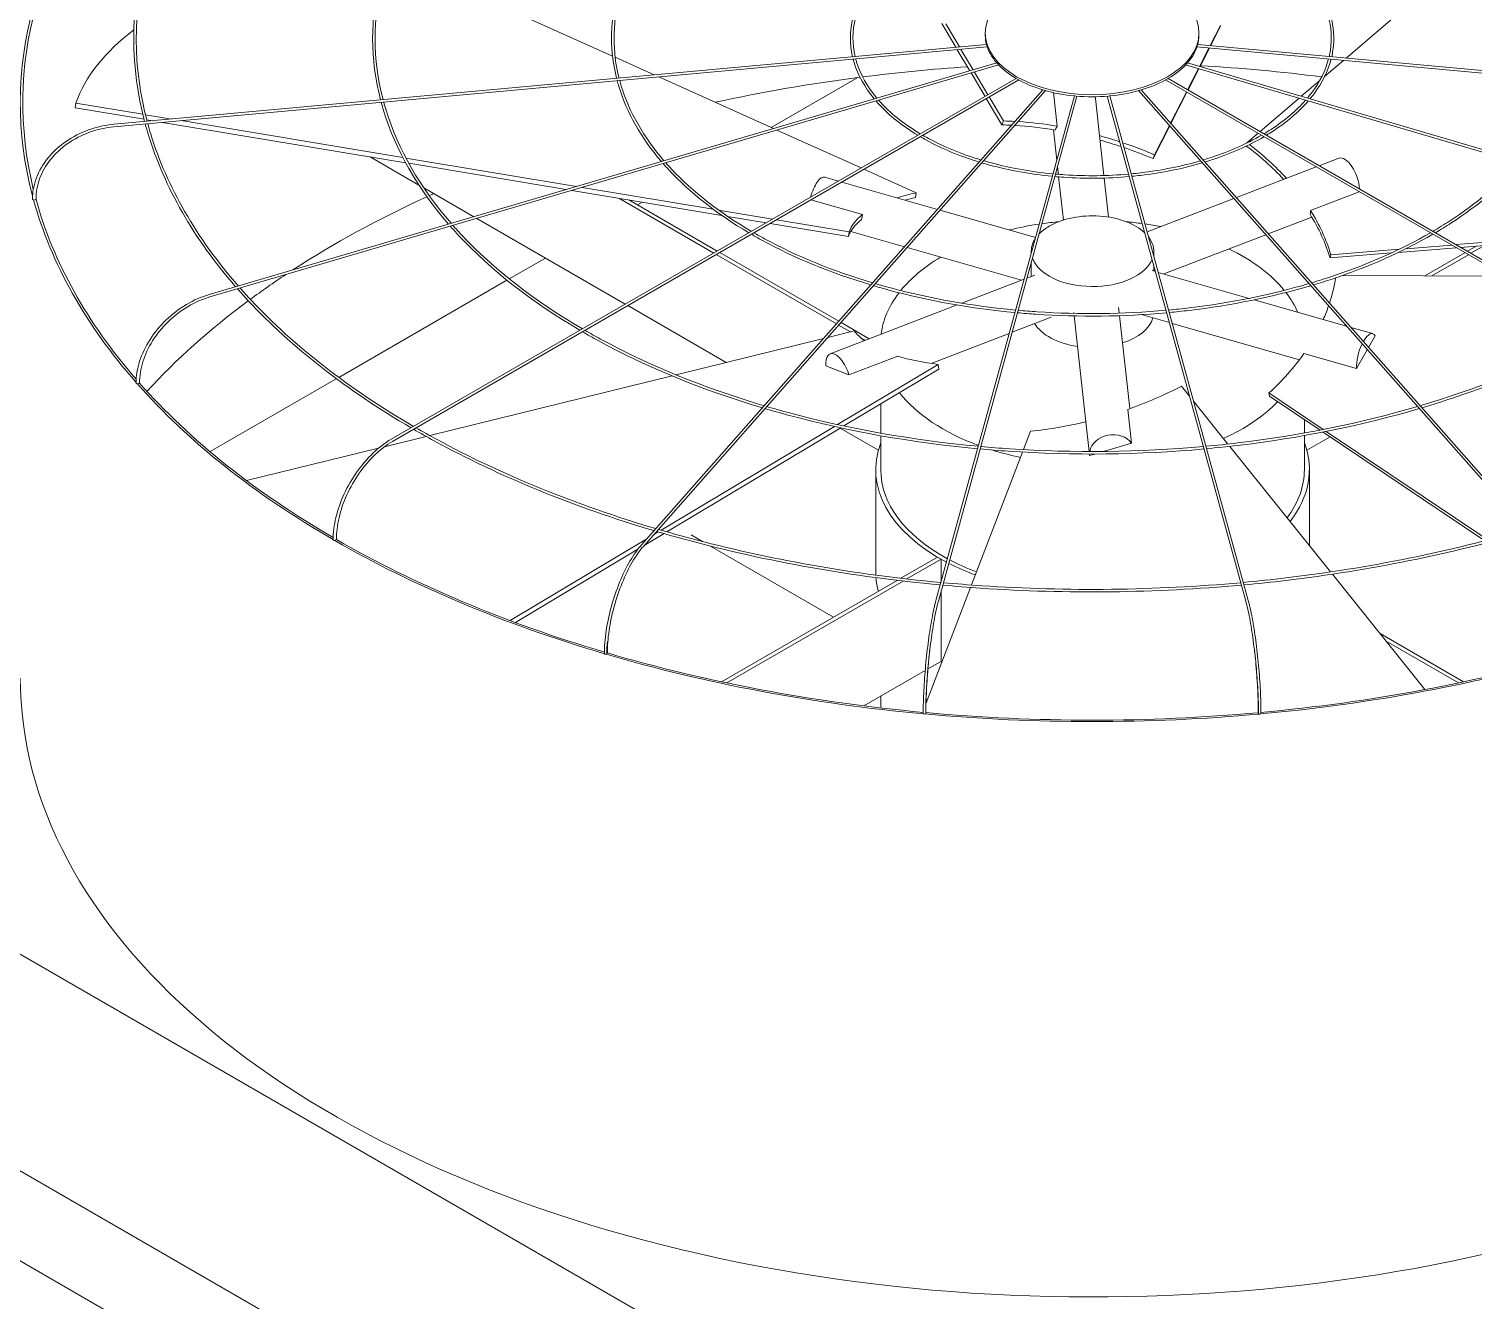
# Model space of a CAD drawing. Header units: millimetres. Extents: x -312439 to 477422, y -331570 to 212570.
# Drawn here: x 395847.1 to 396200.3, y 107808.6 to 108119.5 of the extents above; entities that cross this region are included whole.
import ezdxf

# ---------------------------------------------------------------- set-up
doc = ezdxf.new("R2010")
doc.units = ezdxf.units.MM

msp = doc.modelspace()

# ---------------------------------------------------------------- linework, layer by layer
at = {"color": 0, "linetype": 'Continuous', "lineweight": 0, "extrusion": (0, 0.816497, 0.57735)}
for p, q in [((395989.788, 108112.879), (395947.073, 108132.104)), ((396183.281, 108124.441), (396169.196, 108112.407)), ((396073.735, 108115.039), (396070.286, 108120.837)), ((396071.286, 108120.745), (396074.632, 108115.121)), ((396080.948, 108118.018), (396080.948, 108118.519)), ((396133.201, 108118.018), (396133.201, 108118.519)), ((396135.946, 108115.448), (396138.442, 108120.341)), ((396138.571, 108120.353), (396136.063, 108115.437)), ((396081.252, 108115.726), (395867.81, 108096.209)), ((395867.866, 108095.599), (396081.432, 108115.128)), ((396077.152, 108109.297), (396074.083, 108114.456)), ((396074.979, 108114.538), (396077.957, 108109.534)), ((396346.283, 108095.599), (396132.717, 108115.128)), ((396132.898, 108115.726), (396346.339, 108096.209)), ((396133.355, 108110.369), (396135.646, 108114.86)), ((396135.763, 108114.849), (396133.461, 108110.337)), ((396083.739, 108111.235), (395891.17, 108054.586)), ((395891.343, 108053.998), (396084.199, 108110.732)), ((395999.975, 108108.294), (395990.438, 108112.587)), ((396129.95, 108110.732), (396322.807, 108053.998)), ((396322.98, 108054.586), (396130.41, 108111.235)), ((396168.546, 108111.852), (396163.939, 108107.916)), ((396088.501, 108107.41), (395935.647, 108019.16)), ((395935.953, 108018.63), (396089.12, 108107.061)), ((396029.133, 108095.171), (396001.111, 108107.783)), ((396028.627, 108095.399), (396049.818, 108107.634)), ((396080.889, 108103.016), (396077.475, 108108.754)), ((396078.28, 108108.99), (396081.593, 108103.422)), ((396278.196, 108018.63), (396125.029, 108107.061)), ((396278.502, 108019.16), (396125.649, 108107.41)), ((396130.436, 108104.646), (396133.072, 108109.814)), ((396133.178, 108109.782), (396130.531, 108104.592)), ((396162.677, 108106.838), (396158.241, 108103.048)), ((396095.056, 108104.625), (395996.88, 107993.38)), ((395997.339, 107992.975), (396095.707, 108104.437)), ((396102.742, 108103.143), (396068.888, 107979.738)), ((396103.362, 108103.088), (396069.479, 107979.576)), ((396081.906, 108102.896), (396085.404, 108097.017)), ((396098.557, 108095.742), (396097.644, 108103.951)), ((396144.671, 107979.576), (396110.788, 108103.088)), ((396145.261, 107979.738), (396111.408, 108103.143)), ((396118.442, 108104.437), (396216.81, 107992.975)), ((396217.269, 107993.38), (396119.093, 108104.625)), ((396126.274, 108096.488), (396130.157, 108104.1)), ((396130.252, 108104.045), (396126.352, 108096.4)), ((395858.362, 108100.25), (395858.527, 108101.395)), ((395875.217, 108097.444), (395858.362, 108100.25)), ((395858.527, 108101.395), (395874.914, 108098.667)), ((396085.034, 108096.051), (396081.203, 108102.489)), ((396107.888, 108102.504), (396109.982, 108083.671)), ((396157.685, 108102.573), (396148.145, 108094.422)), ((395875.57, 108098.557), (395881.925, 108097.499)), ((395877.379, 108097.084), (395875.878, 108097.334)), ((395939.196, 108086.792), (395879.764, 108096.687)), ((395884.31, 108097.102), (395938.513, 108088.078)), ((396085.034, 108096.051), (396085.404, 108097.017)), ((396126.052, 108095.814), (396121.97, 108087.811)), ((396122.341, 108088.778), (396125.975, 108095.902)), ((396050.582, 108085.518), (396029.991, 108094.785)), ((396097.613, 108094.871), (396098.438, 108087.455)), ((396147.652, 108094), (396144.947, 108091.689)), ((396121.97, 108087.811), (396122.341, 108088.778)), ((396144.933, 108091.637), (396144.947, 108091.689)), ((395942.459, 108081.329), (395930.486, 108088.242)), ((395939.27, 108087.952), (395980.985, 108081.007)), ((395978.44, 108080.258), (395939.964, 108086.664)), ((396064.055, 108079.454), (396051.27, 108085.208)), ((396098.621, 108085.807), (396098.826, 108083.966)), ((396161.879, 108085.786), (396142.349, 108078.273)), ((396167.408, 108087.912), (396162.614, 108086.068)), ((396041.703, 108083.279), (396045.049, 108082.323)), ((396045.869, 108082.089), (396069.269, 108075.404)), ((396098.895, 108083.346), (396100.07, 108072.78)), ((396110.05, 108083.061), (396111.111, 108073.515)), ((395955.833, 108073.608), (395943.651, 108080.641)), ((396016.519, 108073.919), (395979.826, 108080.028)), ((395982.371, 108080.776), (396014.4, 108075.444)), ((395991.341, 108078.11), (396014.547, 108064.713)), ((396063.89, 108078.309), (396064.055, 108079.454)), ((396160.513, 108075.136), (396172.403, 108079.71)), ((396015.413, 108065.213), (395993.775, 108077.705)), ((395995.878, 108076.491), (395997.039, 108077.162)), ((396015.744, 108075.22), (396028.941, 108073.023)), ((396038.3, 108077.72), (396050.923, 108074.114)), ((396069.921, 108075.218), (396093.253, 108068.553)), ((396141.739, 108078.039), (396120.532, 108069.882)), ((395992.893, 108052.211), (395956.565, 108073.185)), ((396027.364, 108072.113), (396017.943, 108073.682)), ((396047.475, 108068.765), (396028.315, 108071.955)), ((396029.891, 108072.865), (396047.64, 108069.91)), ((396160.811, 108073.53), (396150.153, 108069.43)), ((396196.041, 108066.769), (396261.418, 108072.057)), ((396263.372, 108071.457), (396197.192, 108066.104)), ((396047.475, 108068.765), (396047.64, 108069.91)), ((396048.041, 108069.971), (396061.165, 108066.222)), ((396149.543, 108069.196), (396124.594, 108059.599)), ((396015.159, 108064.359), (396044.547, 108047.392)), ((396045.132, 108048.055), (396016.025, 108064.859)), ((396061.817, 108066.036), (396089.772, 108058.049)), ((396092.207, 108065.172), (396092.207, 108064.742)), ((396122.159, 108065.172), (396122.159, 108063.953)), ((396180.25, 108064.734), (396165.263, 108063.522)), ((396165.263, 108063.522), (396165.469, 108064.297)), ((396165.469, 108064.297), (396182.184, 108065.649)), ((396196.118, 108066.018), (396181.988, 108064.875)), ((396183.848, 108065.783), (396194.966, 108066.683)), ((396198.233, 108064.797), (396188.422, 108059.133)), ((396190.138, 108059.123), (396199.099, 108064.297)), ((396201.036, 108066.415), (396198.845, 108065.15)), ((396199.711, 108064.65), (396203.05, 108066.578)), ((395964.54, 108058.399), (395973.358, 108063.49)), ((396092.207, 108062.427), (396092.207, 108058.986)), ((396122.559, 108060.18), (396121.768, 108060.406)), ((396122.159, 108061.638), (396122.159, 108060.295)), ((395922.821, 108034.312), (395963.972, 108058.07)), ((396075.213, 108052.449), (396090.442, 108058.307)), ((396091.152, 108058.58), (396093.097, 108059.328)), ((396145.466, 108053.636), (396123.248, 108059.984)), ((396208.234, 108059.022), (396168.337, 108059.244)), ((396017.608, 108037.942), (395993.506, 108051.858)), ((396042.989, 108040.054), (396074.086, 108052.016)), ((396102.608, 108049.947), (396102.581, 108050.189)), ((396113.725, 108050.007), (396113.569, 108051.411)), ((396169.279, 108046.833), (396146.743, 108053.271)), ((396045.088, 108047.08), (396047.964, 108045.42)), ((396052.591, 108043.748), (396045.673, 108047.742)), ((396087.519, 108045.338), (396097.066, 108049.01)), ((396105.557, 108023.432), (396102.677, 108049.333)), ((396116.321, 108026.662), (396113.793, 108049.396)), ((396125.981, 108047.705), (396119.185, 108049.647)), ((396157.791, 108038.618), (396126.67, 108047.508)), ((396175.699, 108044.999), (396170.371, 108046.521)), ((396041.374, 108043.796), (396005.357, 108034.925)), ((396048.897, 108045.649), (396042.417, 108044.053)), ((396050.598, 108043.898), (396051.552, 108043.348)), ((396067.693, 108037.712), (396086.809, 108045.065)), ((396176.295, 108044.437), (396174.691, 108041.627)), ((396047.616, 108034.892), (396059.549, 108039.482)), ((396171.738, 108036.454), (396158.887, 108040.125)), ((396174.37, 108041.064), (396171.738, 108036.454)), ((396041.92, 108037.161), (396047.616, 108034.892)), ((396044.827, 108022.754), (396069.419, 108037.474)), ((396069.625, 108036.343), (396046.367, 108022.422)), ((396069.625, 108036.343), (396069.419, 108037.474)), ((395891.356, 108016.146), (395922.242, 108033.978)), ((396004.352, 108034.677), (395945.083, 108020.078)), ((396130.919, 108029.706), (396128.962, 108032.146)), ((396150.476, 108029.731), (396150.311, 108030.492)), ((396150.311, 108030.492), (396163.595, 108021.565)), ((396162.845, 108021.419), (396150.476, 108029.731)), ((396055.383, 108020.661), (396055.383, 108027.818)), ((396116.728, 108018.218), (396115.809, 108026.479)), ((396140.308, 108017.999), (396131.884, 108028.503)), ((396001.685, 107996.93), (396044.061, 108022.296)), ((396045.597, 108021.96), (396003.098, 107996.522)), ((396054.798, 108016.471), (396045.446, 108021.87)), ((396105.557, 108023.432), (396106.365, 108016.166)), ((396158.983, 108020.7), (396158.983, 108024.014)), ((395944.21, 108019.863), (395934.018, 108017.353)), ((396055.383, 108011.729), (396055.383, 108020.039)), ((396092.025, 108021.168), (396090.287, 108016.63)), ((396109.865, 108016.178), (396116.728, 108018.218)), ((396158.983, 108011.729), (396158.983, 108020.078)), ((396165.291, 108019.775), (396159.568, 108016.471)), ((396203.118, 107994.355), (396163.565, 108020.935)), ((396164.313, 108021.083), (396203.815, 107994.537)), ((395932.571, 108016.996), (395900.311, 108009.05)), ((396090.057, 108016.03), (396077.602, 107983.521)), ((396106.433, 108015.554), (396106.475, 108015.171)), ((396106.475, 108015.171), (396107.763, 108015.554)), ((396165.401, 107986.711), (396140.761, 108017.434)), ((396054.158, 107986.726), (396054.158, 108011.729)), ((396160.208, 107993.186), (396160.208, 108011.729)), ((395964.741, 107974.817), (395998.142, 107994.81)), ((396002.379, 107996.091), (395997.526, 107993.187)), ((395999.873, 107995.846), (396000.968, 107996.502)), ((396008.984, 107995.773), (396011.773, 107994.163)), ((395995.953, 107992.245), (395966.033, 107974.336)), ((396013.728, 107993.034), (396043.832, 107975.654)), ((396069.258, 107990.333), (396060.316, 107985.171)), ((396061.759, 107985.004), (396070.124, 107989.833)), ((396070.124, 107989.833), (396069.258, 107990.333)), ((396070.124, 107989.833), (396070.124, 107984.245)), ((396059.43, 107984.659), (396016.445, 107959.842)), ((396017.712, 107959.573), (396060.869, 107984.49)), ((396077.373, 107982.924), (396066.451, 107954.417)), ((396188.473, 107957.942), (396165.844, 107986.158)), ((396070.124, 107981.93), (396070.124, 107964.83)), ((396197.921, 107959.842), (396177.489, 107971.638)), ((396178.983, 107969.775), (396196.654, 107959.573)), ((396066.256, 107962.597), (396051.285, 107953.953)), ((396070.124, 107964.83), (396066.921, 107962.981)), ((396055.383, 107955.333), (396055.383, 107956.319)), ((396065.773, 107952.648), (396065.67, 107952.379))]:
    msp.add_line(p, q, dxfattribs=at)
at = {"color": 3, "linetype": 'Continuous', "lineweight": 0, "extrusion": (0, 0.816497, 0.57735)}
for p, q in [((397688.465, 106828.826), (395652.888, 108004.067)), ((397642.127, 106802.573), (395606.983, 107977.564)), ((395587.495, 107966.812), (399592.545, 105654.496))]:
    msp.add_line(p, q, dxfattribs=at)
at = {"color": 0, "linetype": 'Continuous', "lineweight": 0}
msp.add_ellipse((396107.075, 108118.519), major_axis=(-26.126, 0), ratio=0.5773503, dxfattribs=at)
for centre, major_axis, ratio, start_param, end_param in [((396107.183, 108101.508), (-262.225, 0), 0.5773503, 6.126925, 6.4343205), ((396107.183, 108101.508), (-261.613, 0), 0.5773503, 6.1262297, 6.4235661), ((396107.348, 108059.969), (-250.189, 35.961), 0.3284711, 5.9728515, 6.2156373), ((396107.075, 108118.018), (-26.126, 0), 0.5773503, 0, 0.1535113), ((396107.075, 108118.018), (-26.126, 0), 0.5773503, 2.9880814, 3.1415927), ((396107.075, 108118.018), (-26.126, 0), 0.5773503, 0.160648, 0.4676706), ((396107.075, 108118.018), (-26.126, 0), 0.5773503, 2.6739221, 2.9809447), ((396107.183, 107960.268), (-261.613, 0), 0.5773503, 4.8296672, 4.9289778), ((396107.075, 108118.018), (-26.126, 0), 0.5773503, 0.4748072, 0.7818298), ((396107.075, 108118.018), (-26.126, 0), 0.5773503, 2.3597628, 2.6667854), ((396107.183, 107960.268), (-261.613, 0), 0.5773503, 4.4965959, 4.611374), ((396107.183, 107960.268), (-261.613, 0), 0.5773503, 4.9315023, 5.0730373), ((396107.075, 108118.018), (-26.126, 0), 0.5773503, 0.7889665, 1.0959891), ((396107.075, 108118.018), (-26.126, 0), 0.5773503, 2.0456036, 2.3526262), ((396107.075, 108118.018), (-26.126, 0), 0.5773503, 1.1031258, 1.4101484), ((396107.075, 108118.018), (-26.126, 0), 0.5773503, 1.417285, 1.7243076), ((396102.394, 108101.893), (-5.494, -0.611), 0.8148193, 3.1415927, 3.239858), ((396107.075, 108118.018), (-26.126, 0), 0.5773503, 1.7314443, 2.0384669), ((396107.183, 108058.824), (-56.639, 21.698), 0.5343599, 5.2632147, 5.3074736), ((396107.553, 108059.791), (56.639, -21.698), 0.5343599, 2.113134, 2.1658809), ((396107.183, 108058.824), (-56.639, 21.698), 0.5343599, 5.0728277, 5.2488944), ((396107.553, 108059.791), (56.639, -21.698), 0.5343599, 1.92896, 2.0989228), ((396107.553, 108059.791), (56.639, -21.698), 0.5343599, 1.6636456, 1.7494756), ((396107.183, 108058.824), (-56.639, 21.698), 0.5343599, 4.7930664, 4.8825345), ((396107.553, 108059.791), (56.639, -21.698), 0.5343599, 1.5140664, 1.6514841), ((396107.183, 108058.824), (-56.639, 21.698), 0.5343599, 4.655659, 4.78086), ((396107.183, 108058.824), (58.621, -15.57), 0.7560981, 0.8715668, 1.0888975), ((396107.389, 108059.599), (58.621, -15.57), 0.7560981, 1.0889957, 1.0897919), ((396107.389, 108059.599), (58.621, -15.57), 0.7560981, 0.8588781, 1.0770864), ((396169.392, 108082.753), (-1.984, 5.159), 0.4527097, 4.0715694, 6.2831853), ((396040.185, 108077.964), (1.518, 5.315), 0.3621096, 0, 1.5955332), ((396107.183, 107960.268), (-261.613, 0), 0.5773503, 5.3840325, 5.5566031), ((396107.183, 107960.268), (-261.613, 0), 0.5773503, 5.3759613, 5.381266), ((396107.348, 108059.969), (-60.036, 8.629), 0.3284711, 5.5638228, 5.6832782), ((396107.183, 108058.824), (-60.036, 8.629), 0.3284711, 5.5638228, 5.6281345), ((395848.229, 108077.9), (0.306, 0), 0.5773503, 3.1415927, 5.3930328), ((396107.183, 108101.508), (-262.225, 0), 0.5773503, 0.15775, 0.4689102), ((395848.532, 108077.928), (0.306, 0.006), 0.5792658, 4.8585762, 6.2831853), ((396107.183, 108101.508), (-261.613, 0), 0.5773503, 0.1573017, 0.4645126), ((396107.389, 108059.599), (58.621, -15.57), 0.7560981, 0.4379774, 0.6748983), ((396107.183, 108058.824), (-60.036, 8.629), 0.3284711, 5.9809914, 6.2156373), ((396107.348, 108059.969), (-60.036, 8.629), 0.3284711, 5.9787164, 6.2156373), ((396107.183, 108042.859), (-51.8, 0), 0.5773503, 4.9668384, 5.1151413), ((396107.183, 108065.172), (-14.976, 0), 0.5773503, 5.4977871, 5.7722245), ((396107.183, 108042.859), (-51.8, 0), 0.5773503, 4.8725497, 4.9536635), ((396107.183, 108065.172), (-14.976, 0), 0.5773503, 3.6916997, 5.4977871), ((396107.183, 108042.859), (-51.8, 0), 0.5773503, 4.4755897, 4.5522282), ((396107.183, 108042.859), (-51.8, 0), 0.5773503, 4.3841689, 4.46244), ((396107.183, 108058.824), (58.621, -15.57), 0.7560981, 0.4379774, 0.6726233), ((396107.183, 108065.172), (-14.976, 0), 0.5773503, 5.9253681, 6.3268432), ((396107.183, 108065.172), (-14.976, 0), 0.5773503, 3.0357663, 3.5615783), ((396107.183, 108042.859), (-51.8, 0), 0.5773503, 3.5810046, 4.0125195), ((396107.183, 108042.859), (-51.8, 0), 0.5773503, 5.5125312, 5.8454489), ((396107.183, 108065.172), (-14.976, 0), 0.5773503, 0.1968015, 2.9056449), ((396107.183, 107960.268), (-261.613, 0), 0.5773503, 5.5668053, 5.6187776), ((396107.018, 108059.585), (59.282, 12.821), 0.7719474, 5.8595474, 5.99043), ((396107.183, 108042.859), (-51.8, 0), 0.5773503, 5.864801, 6.2160224), ((396107.183, 108042.859), (-51.8, 0), 0.5773503, 3.3906549, 3.5616615), ((396107.183, 107960.268), (-261.613, 0), 0.5773503, 5.6218563, 5.7966666), ((396107.018, 108059.585), (59.282, 12.821), 0.7719474, 5.7736505, 5.8452628), ((396107.183, 108050.264), (-14.976, 0), 0.5773503, 0.3310244, 1.3226651), ((396107.183, 108050.264), (-14.976, 0), 0.5773503, 2.0838772, 2.9778132), ((396106.977, 108059.956), (-59.674, -10.853), 0.3443205, 0.1772511, 0.3142745), ((396174.181, 108039.684), (1.518, 5.315), 0.3621096, 5.9116388, 7.2697762), ((396044.974, 108034.895), (-1.984, 5.159), 0.4527097, 4.5393785, 7.2340672), ((396106.977, 108059.956), (-59.674, -10.853), 0.3443205, 0.5921448, 0.8290657), ((396107.018, 108059.585), (59.282, 12.821), 0.7719474, 5.3512156, 5.5881365), ((396174.181, 108039.684), (1.518, 5.315), 0.3621096, 1.1204156, 2.3231422), ((395873.567, 108032.878), (0.306, 0), 0.5773503, 3.1415927, 5.7071921), ((396107.183, 108101.508), (-262.225, 0), 0.5773503, 0.4717795, 0.7837457), ((395873.84, 108032.958), (0.306, 0.005), 0.5830421, 5.1737369, 6.2831853), ((396107.183, 108101.508), (-261.613, 0), 0.5773503, 0.4715588, 0.781436), ((396107.183, 108042.859), (-51.8, 0), 0.5773503, 0.4237953, 1.0021877), ((396106.813, 108059.764), (-56.425, -22.248), 0.5660586, 1.5074553, 1.7443762), ((396107.183, 108042.859), (-51.8, 0), 0.5773503, 2.2375498, 2.6358707), ((396106.813, 108059.764), (-56.425, -22.248), 0.5660586, 1.0925617, 1.3294826), ((396107.183, 108011.729), (-53.025, 0), 0.5773503, 6.0678252, 7.1147249), ((396111.972, 108015.755), (5.494, 0.611), 0.8148193, 0.440938, 2.9148909), ((396107.183, 108011.729), (-53.025, 0), 0.5773503, 2.7158894, 3.3569527), ((396107.183, 108042.859), (-51.8, 0), 0.5773503, 1.0153625, 1.0203014), ((396107.183, 108042.859), (-51.8, 0), 0.5773503, 1.0757224, 1.2236785), ((396111.972, 108015.755), (5.494, 0.611), 0.8148193, 3.0505707, 3.1356266), ((396107.183, 108011.729), (-51.8, 0), 0.5773503, 0, 0.8158921), ((396107.183, 108011.729), (-51.8, 0), 0.5773503, 2.7364581, 3.1415927), ((395921.762, 107994.58), (0.306, 0), 0.5773503, 3.1415927, 6.0213513), ((396107.183, 108101.508), (-262.225, 0), 0.5773503, 0.7858257, 1.0981183), ((395921.978, 107994.705), (0.306, 0.004), 0.5862544, 5.4898935, 6.2831853), ((396107.183, 108101.508), (-261.613, 0), 0.5773503, 0.7858227, 1.096892), ((396107.183, 107986.726), (-53.025, 0), 0.5773503, 0, 0.0255506), ((396107.183, 108011.729), (-53.025, 0), 0.5773503, 0.8456372, 1.0001122), ((396107.183, 108011.729), (-51.8, 0), 0.5773503, 0.8304704, 0.9913861), ((396107.183, 107986.726), (-53.025, 0), 0.5773503, 0.0459168, 0.1554998), ((395988.096, 107966.754), (-0.306, 0), 0.5773503, 0, 3.1415927), ((396107.183, 108101.508), (-262.225, 0), 0.5773503, 1.0998851, 1.4125333), ((395988.235, 107966.912), (-0.306, -0.003), 0.5885883, 2.6652649, 3.1415927), ((396107.183, 108101.508), (-261.613, 0), 0.5773503, 1.1000981, 1.4118355), ((396107.183, 108101.508), (-262.225, 0), 0.5773503, 1.7280308, 2.0415976), ((396107.183, 108101.508), (-261.613, 0), 0.5773503, 1.7289191, 2.0406845), ((396107.183, 107986.726), (-53.025, 0), 0.5773503, 0.7969487, 0.8037884), ((396107.183, 107955.333), (-51.8, 0), 0.5773503, 0, 0.0632109), ((396066.078, 107952.126), (-0.306, 0), 0.5773503, 0, 3.1415927), ((396107.183, 108101.508), (-262.225, 0), 0.5773503, 1.4139544, 1.727034), ((396066.126, 107952.3), (-0.306, -0.001), 0.5898153, 2.9827557, 3.1415927), ((396107.183, 108101.508), (-261.613, 0), 0.5773503, 1.41439, 1.726367), ((396148.024, 107952.3), (-0.306, 0.001), 0.5898153, 0, 0.1588369), ((396148.072, 107952.126), (-0.306, 0), 0.5773503, 0, 3.1415927)]:
    msp.add_ellipse(centre, major_axis=major_axis, ratio=ratio, start_param=start_param, end_param=end_param, dxfattribs=at)
at = {"color": 3, "linetype": 'Continuous', "lineweight": 0}
msp.add_ellipse((396107.183, 107960.768), major_axis=(-262.225, 0), ratio=0.5773503, start_param=0, end_param=2.3561945, dxfattribs=at)
at = {"color": 0, "linetype": 'Continuous', "lineweight": 0}
for points, knots in [([(395875.62, 108138.638), (395875.461, 108138.06), (395875.308, 108137.482), (395871.809, 108123.663), (395871.876, 108110.128), (395875.359, 108096.899)], [0.6273321, 0.6273321, 0.6273321, 0.6273321, 0.64026634, 0.64026634, 0.9362265, 0.9362265, 0.9362265, 0.9362265]), ([(395876.24, 108138.581), (395876.078, 108137.996), (395875.922, 108137.411), (395872.419, 108123.625), (395872.488, 108110.144), (395875.977, 108096.956)], [0.62653255, 0.62653255, 0.62653255, 0.62653255, 0.63973087, 0.63973087, 0.93697289, 0.93697289, 0.93697289, 0.93697289]), ([(395933.33, 108133.361), (395933.205, 108132.909), (395933.085, 108132.457), (395930.473, 108122.133), (395930.504, 108112.042), (395933.064, 108102.176)], [0.62689443, 0.62689443, 0.62689443, 0.62689443, 0.64035432, 0.64035432, 0.93404611, 0.93404611, 0.93404611, 0.93404611]), ([(395933.95, 108133.304), (395933.822, 108132.845), (395933.699, 108132.386), (395931.083, 108122.095), (395931.116, 108112.057), (395933.682, 108102.232)], [0.62582334, 0.62582334, 0.62582334, 0.62582334, 0.63964072, 0.63964072, 0.93502054, 0.93502054, 0.93502054, 0.93502054]), ([(395991.036, 108128.084), (395990.947, 108127.762), (395990.861, 108127.44), (395989.136, 108120.611), (395989.133, 108113.96), (395990.773, 108107.453)], [0.62618978, 0.62618978, 0.62618978, 0.62618978, 0.64052907, 0.64052907, 0.92987427, 0.92987427, 0.92987427, 0.92987427]), ([(395991.656, 108128.027), (395991.564, 108127.698), (395991.476, 108127.368), (395989.746, 108120.573), (395989.745, 108113.975), (395991.391, 108107.509)], [0.62457061, 0.62457061, 0.62457061, 0.62457061, 0.6394598, 0.6394598, 0.93127617, 0.93127617, 0.93127617, 0.93127617]), ([(396048.743, 108122.807), (396048.689, 108122.615), (396048.637, 108122.423), (396047.798, 108119.088), (396047.764, 108115.878), (396048.488, 108112.731)], [0.62410482, 0.62410482, 0.62410482, 0.62410482, 0.64104385, 0.64104385, 0.91753144, 0.91753144, 0.91753144, 0.91753144]), ([(396049.363, 108122.75), (396049.306, 108122.551), (396049.252, 108122.351), (396048.408, 108119.051), (396048.376, 108115.892), (396049.104, 108112.787)], [0.62079185, 0.62079185, 0.62079185, 0.62079185, 0.63891194, 0.63891194, 0.91997787, 0.91997787, 0.91997787, 0.91997787]), ([(396165.045, 108112.787), (396165.166, 108113.303), (396165.266, 108113.82), (396165.773, 108117.141), (396165.585, 108119.972), (396164.786, 108122.75)], [3.79241111, 3.79241111, 3.79241111, 3.79241111, 3.83910744, 3.83910744, 4.09159713, 4.09159713, 4.09159713, 4.09159713]), ([(396165.661, 108112.731), (396165.781, 108113.253), (396165.881, 108113.778), (396166.384, 108117.137), (396166.197, 108120.003), (396165.407, 108122.807)], [3.79485754, 3.79485754, 3.79485754, 3.79485754, 3.8407928, 3.8407928, 4.08828416, 4.08828416, 4.08828416, 4.08828416]), ([(396048.636, 108112.129), (396048.705, 108111.865), (396048.78, 108111.601), (396049.794, 108108.249), (396051.463, 108105.242), (396053.796, 108102.426)], [0.93516687, 0.93516687, 0.93516687, 0.93516687, 0.95843835, 0.95843835, 1.2316048, 1.2316048, 1.2316048, 1.2316048]), ([(396049.255, 108112.186), (396049.324, 108111.927), (396049.398, 108111.67), (396050.414, 108108.373), (396052.086, 108105.403), (396054.436, 108102.615)], [0.93813971, 0.93813971, 0.93813971, 0.93813971, 0.96156851, 0.96156851, 1.23828559, 1.23828559, 1.23828559, 1.23828559]), ([(396159.713, 108102.615), (396160.094, 108103.067), (396160.457, 108103.523), (396162.767, 108106.608), (396164.144, 108109.372), (396164.895, 108112.186)], [3.47410339, 3.47410339, 3.47410339, 3.47410339, 3.51894345, 3.51894345, 3.77424927, 3.77424927, 3.77424927, 3.77424927]), ([(396160.354, 108102.426), (396160.697, 108102.841), (396161.026, 108103.259), (396163.345, 108106.373), (396164.753, 108109.22), (396165.513, 108112.129)], [3.48078418, 3.48078418, 3.48078418, 3.48078418, 3.52099532, 3.52099532, 3.77722211, 3.77722211, 3.77722211, 3.77722211]), ([(395990.929, 108106.852), (395991.052, 108106.393), (395991.183, 108105.935), (395993.261, 108099.104), (395996.779, 108092.899), (396001.73, 108087.11)], [0.93878416, 0.93878416, 0.93878416, 0.93878416, 0.9592157, 0.9592157, 1.24402203, 1.24402203, 1.24402203, 1.24402203]), ([(395991.548, 108106.909), (395991.671, 108106.456), (395991.801, 108106.004), (395993.881, 108099.229), (395997.404, 108093.061), (396002.374, 108087.299)], [0.94031776, 0.94031776, 0.94031776, 0.94031776, 0.96078603, 0.96078603, 1.24747633, 1.24747633, 1.24747633, 1.24747633]), ([(395933.223, 108101.575), (395933.399, 108100.922), (395933.586, 108100.269), (395936.727, 108089.959), (395942.098, 108080.556), (395949.669, 108071.795)], [0.94000678, 0.94000678, 0.94000678, 0.94000678, 0.95947637, 0.95947637, 1.24820492, 1.24820492, 1.24820492, 1.24820492]), ([(395933.842, 108101.632), (395934.018, 108100.984), (395934.205, 108100.338), (395937.347, 108090.085), (395942.723, 108080.719), (395950.315, 108071.985)], [0.94103976, 0.94103976, 0.94103976, 0.94103976, 0.9605244, 0.9605244, 1.25053309, 1.25053309, 1.25053309, 1.25053309]), ([(396054.228, 108101.915), (396054.475, 108101.63), (396054.728, 108101.347), (396057.534, 108098.315), (396060.728, 108095.772), (396064.453, 108093.527)], [1.24820371, 1.24820371, 1.24820371, 1.24820371, 1.27608724, 1.27608724, 1.54927756, 1.54927756, 1.54927756, 1.54927756]), ([(396054.875, 108102.105), (396055.128, 108101.818), (396055.387, 108101.533), (396058.185, 108098.565), (396061.359, 108096.076), (396065.061, 108093.877)], [1.2552022, 1.2552022, 1.2552022, 1.2552022, 1.28394226, 1.28394226, 1.55644282, 1.55644282, 1.55644282, 1.55644282]), ([(396149.089, 108093.877), (396149.685, 108094.231), (396150.267, 108094.592), (396154.168, 108097.124), (396157.012, 108099.533), (396159.275, 108102.105)], [3.15594616, 3.15594616, 3.15594616, 3.15594616, 3.1998122, 3.1998122, 3.45718678, 3.45718678, 3.45718678, 3.45718678]), ([(396149.696, 108093.527), (396150.201, 108093.831), (396150.696, 108094.141), (396154.641, 108096.702), (396157.589, 108099.216), (396159.921, 108101.915)], [3.16311142, 3.16311142, 3.16311142, 3.16311142, 3.20013863, 3.20013863, 3.46418527, 3.46418527, 3.46418527, 3.46418527]), ([(395847.923, 108077.9), (395847.923, 108079.637), (395848.256, 108081.401), (395849.549, 108084.811), (395850.51, 108086.457), (395852.963, 108089.472), (395854.454, 108090.84), (395857.822, 108093.171), (395859.697, 108094.132), (395863.652, 108095.556), (395865.731, 108096.019), (395867.81, 108096.209)], [4.712389, 4.712389, 4.712389, 4.712389, 5.0265482, 5.0265482, 5.3407075, 5.3407075, 5.6548668, 5.6548668, 5.969026, 5.969026, 6.2831853, 6.2831853, 6.2831853, 6.2831853]), ([(395875.519, 108096.299), (395875.748, 108095.454), (395875.991, 108094.611), (395880.194, 108080.823), (395887.421, 108068.219), (395897.618, 108056.483)], [0.94070481, 0.94070481, 0.94070481, 0.94070481, 0.95960699, 0.95960699, 1.25038008, 1.25038008, 1.25038008, 1.25038008]), ([(395876.138, 108096.355), (395876.367, 108095.517), (395876.609, 108094.68), (395880.814, 108080.949), (395888.046, 108068.382), (395898.265, 108056.673)], [0.94148414, 0.94148414, 0.94148414, 0.94148414, 0.96039344, 0.96039344, 1.25213605, 1.25213605, 1.25213605, 1.25213605]), ([(396098.057, 108094.798), (396098.162, 108095.072), (396098.302, 108095.35), (396098.502, 108095.661), (396098.529, 108095.702), (396098.557, 108095.742)], [0, 0, 0, 0, 1.7008868, 1.7008868, 1.9577529, 1.9577529, 1.9577529, 1.9577529]), ([(395867.866, 108095.599), (395865.85, 108095.414), (395863.834, 108094.963), (395860.003, 108093.573), (395858.189, 108092.634), (395854.945, 108090.364), (395853.516, 108089.033), (395851.186, 108086.115), (395850.284, 108084.528), (395849.095, 108081.26), (395848.807, 108079.579), (395848.838, 108077.934)], [0, 0, 0, 0, 0.317268, 0.317268, 0.6345361, 0.6345361, 0.9518041, 0.9518041, 1.2690722, 1.2690722, 1.5863402, 1.5863402, 1.5863402, 1.5863402]), ([(396065.057, 108093.168), (396065.507, 108092.905), (396065.963, 108092.646), (396070.327, 108090.253), (396074.731, 108088.425), (396079.479, 108086.974)], [1.5639266, 1.5639266, 1.5639266, 1.5639266, 1.59638594, 1.59638594, 1.86940636, 1.86940636, 1.86940636, 1.86940636]), ([(396065.669, 108093.521), (396066.114, 108093.264), (396066.567, 108093.011), (396070.884, 108090.677), (396075.236, 108088.894), (396079.925, 108087.479)], [1.5712561, 1.5712561, 1.5712561, 1.5712561, 1.60358263, 1.60358263, 1.87454698, 1.87454698, 1.87454698, 1.87454698]), ([(396134.225, 108087.479), (396134.965, 108087.702), (396135.697, 108087.935), (396140.822, 108089.646), (396144.888, 108091.449), (396148.481, 108093.521)], [2.837842, 2.837842, 2.837842, 2.837842, 2.88061564, 2.88061564, 3.14113288, 3.14113288, 3.14113288, 3.14113288]), ([(396134.67, 108086.974), (396135.303, 108087.167), (396135.929, 108087.367), (396141.136, 108089.101), (396145.367, 108090.988), (396149.092, 108093.168)], [2.84298262, 2.84298262, 2.84298262, 2.84298262, 2.8793398, 2.8793398, 3.14846238, 3.14846238, 3.14846238, 3.14846238]), ([(396002.17, 108086.601), (396002.623, 108086.082), (396003.088, 108085.566), (396008.798, 108079.424), (396015.408, 108074.23), (396023.135, 108069.672)], [1.2523872, 1.2523872, 1.2523872, 1.2523872, 1.27803342, 1.27803342, 1.55997281, 1.55997281, 1.55997281, 1.55997281]), ([(396002.817, 108086.791), (396003.277, 108086.27), (396003.748, 108085.752), (396009.45, 108079.676), (396016.041, 108074.536), (396023.745, 108070.024)], [1.2559207, 1.2559207, 1.2559207, 1.2559207, 1.28197401, 1.28197401, 1.56361702, 1.56361702, 1.56361702, 1.56361702]), ([(396080.124, 108086.78), (396080.746, 108086.595), (396081.374, 108086.417), (396086.872, 108084.927), (396092.05, 108083.995), (396097.349, 108083.483)], [1.88173801, 1.88173801, 1.88173801, 1.88173801, 1.91726722, 1.91726722, 2.19052772, 2.19052772, 2.19052772, 2.19052772]), ([(396080.572, 108087.287), (396081.194, 108087.104), (396081.822, 108086.929), (396087.234, 108085.482), (396092.314, 108084.579), (396097.513, 108084.083)], [1.88697171, 1.88697171, 1.88697171, 1.88697171, 1.922693, 1.922693, 2.19235404, 2.19235404, 2.19235404, 2.19235404]), ([(396116.636, 108084.083), (396117.432, 108084.159), (396118.224, 108084.244), (396124.066, 108084.946), (396128.978, 108085.94), (396133.578, 108087.287)], [2.52003494, 2.52003494, 2.52003494, 2.52003494, 2.56128493, 2.56128493, 2.82541727, 2.82541727, 2.82541727, 2.82541727]), ([(396116.801, 108083.483), (396117.515, 108083.552), (396118.226, 108083.629), (396124.174, 108084.334), (396129.265, 108085.368), (396134.025, 108086.78)], [2.52186126, 2.52186126, 2.52186126, 2.52186126, 2.55867334, 2.55867334, 2.83065097, 2.83065097, 2.83065097, 2.83065097]), ([(396190.404, 108070.024), (396191.803, 108070.843), (396193.166, 108071.683), (396201.133, 108076.853), (396206.809, 108081.656), (396211.332, 108086.791)], [3.14877196, 3.14877196, 3.14877196, 3.14877196, 3.19991213, 3.19991213, 3.45646828, 3.45646828, 3.45646828, 3.45646828]), ([(396191.014, 108069.672), (396192.32, 108070.442), (396193.595, 108071.231), (396201.606, 108076.432), (396207.386, 108081.34), (396211.98, 108086.601)], [3.15241617, 3.15241617, 3.15241617, 3.15241617, 3.2000755, 3.2000755, 3.46000178, 3.46000178, 3.46000178, 3.46000178]), ([(396097.968, 108083.426), (396098.684, 108083.361), (396099.402, 108083.304), (396105.455, 108082.889), (396110.875, 108082.947), (396116.182, 108083.426)], [2.20116261, 2.20116261, 2.20116261, 2.20116261, 2.23802396, 2.23802396, 2.51122637, 2.51122637, 2.51122637, 2.51122637]), ([(396098.132, 108084.026), (396098.883, 108083.959), (396099.636, 108083.9), (396105.582, 108083.506), (396110.853, 108083.566), (396116.017, 108084.026)], [2.2030547, 2.2030547, 2.2030547, 2.2030547, 2.24193573, 2.24193573, 2.50933428, 2.50933428, 2.50933428, 2.50933428]), ([(396160.37, 108074.261), (396160.428, 108074.48), (396160.474, 108074.732), (396160.506, 108075.051), (396160.51, 108075.093), (396160.513, 108075.136)], [27.2141577, 27.2141577, 27.2141577, 27.2141577, 28.9150445, 28.9150445, 29.1719106, 29.1719106, 29.1719106, 29.1719106]), ([(395950.112, 108071.287), (395950.772, 108070.533), (395951.448, 108069.785), (395960.062, 108060.534), (395970.09, 108052.69), (395981.821, 108045.818)], [1.25379638, 1.25379638, 1.25379638, 1.25379638, 1.27868669, 1.27868669, 1.5635663, 1.5635663, 1.5635663, 1.5635663]), ([(395950.76, 108071.477), (395951.426, 108070.722), (395952.108, 108069.971), (395960.715, 108060.786), (395970.723, 108052.996), (395982.431, 108046.171)], [1.25615972, 1.25615972, 1.25615972, 1.25615972, 1.28131662, 1.28131662, 1.56600951, 1.56600951, 1.56600951, 1.56600951]), ([(396050.923, 108074.114), (396050.911, 108074.06), (396050.9, 108074.007), (396050.817, 108073.601), (396050.758, 108073.256), (396050.711, 108072.931)], [52.4705624, 52.4705624, 52.4705624, 52.4705624, 52.7274285, 52.7274285, 54.4283153, 54.4283153, 54.4283153, 54.4283153]), ([(396023.744, 108069.315), (396024.595, 108068.82), (396025.46, 108068.333), (396034.275, 108063.515), (396043.261, 108059.823), (396052.953, 108056.917)], [1.56734097, 1.56734097, 1.56734097, 1.56734097, 1.5981909, 1.5981909, 1.87714164, 1.87714164, 1.87714164, 1.87714164]), ([(396024.356, 108069.669), (396025.204, 108069.179), (396026.065, 108068.697), (396034.832, 108063.94), (396043.766, 108060.293), (396053.399, 108057.423)], [1.57102631, 1.57102631, 1.57102631, 1.57102631, 1.60180119, 1.60180119, 1.87974458, 1.87974458, 1.87974458, 1.87974458]), ([(396160.75, 108057.423), (396162.402, 108057.915), (396164.034, 108058.43), (396174.457, 108061.908), (396182.599, 108065.517), (396189.794, 108069.669)], [2.8326444, 2.8326444, 2.8326444, 2.8326444, 2.88031456, 2.88031456, 3.14136267, 3.14136267, 3.14136267, 3.14136267]), ([(396161.197, 108056.917), (396162.74, 108057.38), (396164.266, 108057.862), (396174.771, 108061.363), (396183.079, 108065.056), (396190.406, 108069.315)], [2.83524734, 2.83524734, 2.83524734, 2.83524734, 2.87967423, 2.87967423, 3.14504801, 3.14504801, 3.14504801, 3.14504801]), ([(396054.047, 108057.231), (396055.277, 108056.87), (396056.519, 108056.521), (396067.477, 108053.583), (396077.806, 108051.753), (396088.373, 108050.766)], [1.88596498, 1.88596498, 1.88596498, 1.88596498, 1.92135596, 1.92135596, 2.19572889, 2.19572889, 2.19572889, 2.19572889]), ([(396125.776, 108050.766), (396127.471, 108050.924), (396129.159, 108051.104), (396140.992, 108052.521), (396150.862, 108054.519), (396160.103, 108057.231)], [2.51666009, 2.51666009, 2.51666009, 2.51666009, 2.56064993, 2.56064993, 2.826424, 2.826424, 2.826424, 2.826424]), ([(395873.26, 108032.878), (395873.26, 108034.61), (395873.56, 108036.425), (395874.722, 108040.046), (395875.585, 108041.851), (395877.79, 108045.28), (395879.131, 108046.903), (395882.162, 108049.813), (395883.851, 108051.099), (395887.416, 108053.209), (395889.291, 108054.033), (395891.17, 108054.586)], [4.712389, 4.712389, 4.712389, 4.712389, 5.0265482, 5.0265482, 5.3407075, 5.3407075, 5.6548668, 5.6548668, 5.969026, 5.969026, 6.2831853, 6.2831853, 6.2831853, 6.2831853]), ([(395891.343, 108053.998), (395889.527, 108053.464), (395887.708, 108052.663), (395884.249, 108050.605), (395882.61, 108049.348), (395879.677, 108046.507), (395878.383, 108044.922), (395876.273, 108041.586), (395875.456, 108039.835), (395874.378, 108036.345), (395874.118, 108034.607), (395874.146, 108032.963)], [6.2831853, 6.2831853, 6.2831853, 6.2831853, 6.6004533, 6.6004533, 6.9177214, 6.9177214, 7.2349894, 7.2349894, 7.5522575, 7.5522575, 7.8695255, 7.8695255, 7.8695255, 7.8695255]), ([(395898.062, 108055.975), (395898.926, 108054.991), (395899.811, 108054.013), (395911.329, 108041.653), (395924.777, 108031.157), (395940.517, 108021.972)], [1.25457919, 1.25457919, 1.25457919, 1.25457919, 1.27901417, 1.27901417, 1.56542833, 1.56542833, 1.56542833, 1.56542833]), ([(395898.71, 108056.165), (395899.58, 108055.179), (395900.471, 108054.199), (395911.982, 108041.905), (395925.411, 108031.463), (395941.128, 108022.324)], [1.25635494, 1.25635494, 1.25635494, 1.25635494, 1.28098769, 1.28098769, 1.56726607, 1.56726607, 1.56726607, 1.56726607]), ([(396053.6, 108056.724), (396054.83, 108056.361), (396056.071, 108056.01), (396067.115, 108053.027), (396077.541, 108051.169), (396088.209, 108050.166)], [1.88333864, 1.88333864, 1.88333864, 1.88333864, 1.91863403, 1.91863403, 2.19480098, 2.19480098, 2.19480098, 2.19480098]), ([(396125.941, 108050.166), (396127.554, 108050.318), (396129.161, 108050.489), (396141.1, 108051.909), (396151.149, 108053.948), (396160.55, 108056.724)], [2.517588, 2.517588, 2.517588, 2.517588, 2.55933958, 2.55933958, 2.82905034, 2.82905034, 2.82905034, 2.82905034]), ([(396088.828, 108050.109), (396090.331, 108049.972), (396091.838, 108049.853), (396103.968, 108049.028), (396114.758, 108049.149), (396125.321, 108050.109)], [2.20014358, 2.20014358, 2.20014358, 2.20014358, 2.23901367, 2.23901367, 2.5122454, 2.5122454, 2.5122454, 2.5122454]), ([(396088.993, 108050.709), (396090.53, 108050.57), (396092.072, 108050.449), (396104.095, 108049.646), (396114.737, 108049.768), (396125.157, 108050.709)], [2.20108803, 2.20108803, 2.20108803, 2.20108803, 2.24097619, 2.24097619, 2.51130095, 2.51130095, 2.51130095, 2.51130095]), ([(395982.43, 108045.463), (395983.684, 108044.736), (395984.957, 108044.019), (395998.223, 108036.778), (396011.792, 108031.222), (396026.427, 108026.861)], [1.56848817, 1.56848817, 1.56848817, 1.56848817, 1.5987935, 1.5987935, 1.87973748, 1.87973748, 1.87973748, 1.87973748]), ([(395983.042, 108045.817), (395984.293, 108045.095), (395985.562, 108044.384), (395998.78, 108037.203), (396012.297, 108031.692), (396026.874, 108027.367)], [1.57094967, 1.57094967, 1.57094967, 1.57094967, 1.60120298, 1.60120298, 1.88148008, 1.88148008, 1.88148008, 1.88148008]), ([(396187.275, 108027.367), (396189.84, 108028.128), (396192.371, 108028.925), (396208.092, 108034.17), (396220.31, 108039.585), (396231.107, 108045.817)], [2.8309089, 2.8309089, 2.8309089, 2.8309089, 2.8802112, 2.8802112, 3.14143931, 3.14143931, 3.14143931, 3.14143931]), ([(396187.722, 108026.861), (396190.177, 108027.592), (396192.603, 108028.357), (396208.406, 108033.625), (396220.789, 108039.124), (396231.719, 108045.463)], [2.8326515, 2.8326515, 2.8326515, 2.8326515, 2.87978381, 2.87978381, 3.14390081, 3.14390081, 3.14390081, 3.14390081]), ([(396027.075, 108026.669), (396028.913, 108026.126), (396030.768, 108025.603), (396047.358, 108021.128), (396063.032, 108018.343), (396079.069, 108016.849)], [1.8838758, 1.8838758, 1.8838758, 1.8838758, 1.91908947, 1.91908947, 2.1962344, 2.1962344, 2.1962344, 2.1962344]), ([(396027.522, 108027.175), (396029.361, 108026.635), (396031.216, 108026.114), (396047.719, 108021.683), (396063.297, 108018.927), (396079.233, 108017.449)], [1.88562881, 1.88562881, 1.88562881, 1.88562881, 1.92090607, 1.92090607, 2.19685631, 2.19685631, 2.19685631, 2.19685631]), ([(396134.916, 108017.449), (396137.509, 108017.689), (396140.093, 108017.964), (396157.918, 108020.095), (396172.746, 108023.099), (396186.627, 108027.175)], [2.51553267, 2.51553267, 2.51553267, 2.51553267, 2.56043494, 2.56043494, 2.82676017, 2.82676017, 2.82676017, 2.82676017]), ([(396135.081, 108016.849), (396137.592, 108017.083), (396140.095, 108017.348), (396158.026, 108019.483), (396173.034, 108022.527), (396187.075, 108026.669)], [2.51615458, 2.51615458, 2.51615458, 2.51615458, 2.55956039, 2.55956039, 2.82851318, 2.82851318, 2.82851318, 2.82851318]), ([(395941.127, 108021.617), (395942.78, 108020.659), (395944.458, 108019.716), (395962.173, 108010.051), (395980.327, 108002.63), (395999.911, 107996.814)], [1.56912341, 1.56912341, 1.56912341, 1.56912341, 1.59909496, 1.59909496, 1.88107719, 1.88107719, 1.88107719, 1.88107719]), ([(395941.739, 108021.97), (395943.388, 108021.018), (395945.063, 108020.08), (395962.73, 108010.477), (395980.832, 108003.1), (396000.357, 107997.32)], [1.57097144, 1.57097144, 1.57097144, 1.57097144, 1.60090305, 1.60090305, 1.88238695, 1.88238695, 1.88238695, 1.88238695]), ([(395921.455, 107994.58), (395921.455, 107996.305), (395921.692, 107998.16), (395922.611, 108001.955), (395923.293, 108003.895), (395925.037, 108007.673), (395926.098, 108009.512), (395928.499, 108012.911), (395929.837, 108014.472), (395932.665, 108017.165), (395934.153, 108018.297), (395935.647, 108019.16)], [0, 0, 0, 0, 0.3141593, 0.3141593, 0.6283185, 0.6283185, 0.9424778, 0.9424778, 1.2566371, 1.2566371, 1.5707963, 1.5707963, 1.5707963, 1.5707963]), ([(395935.953, 108018.63), (395934.516, 108017.8), (395933.073, 108016.701), (395930.326, 108014.074), (395929.023, 108012.546), (395926.69, 108009.216), (395925.66, 108007.414), (395923.98, 108003.72), (395923.329, 108001.828), (395922.47, 107998.145), (395922.262, 107996.355), (395922.284, 107994.709)], [4.712389, 4.712389, 4.712389, 4.712389, 5.029657, 5.029657, 5.3469251, 5.3469251, 5.6641931, 5.6641931, 5.9814611, 5.9814611, 6.2987292, 6.2987292, 6.2987292, 6.2987292]), ([(396079.688, 108016.792), (396081.977, 108016.584), (396084.274, 108016.401), (396102.481, 108015.167), (396118.642, 108015.352), (396134.461, 108016.792)], [2.19980176, 2.19980176, 2.19980176, 2.19980176, 2.23934285, 2.23934285, 2.51258722, 2.51258722, 2.51258722, 2.51258722]), ([(396079.853, 108017.392), (396082.177, 108017.181), (396084.508, 108016.998), (396102.608, 108015.785), (396118.62, 108015.971), (396134.297, 108017.392)], [2.20043103, 2.20043103, 2.20043103, 2.20043103, 2.24065263, 2.24065263, 2.51195795, 2.51195795, 2.51195795, 2.51195795]), ([(396001.006, 107997.129), (396003.45, 107996.411), (396005.916, 107995.718), (396027.963, 107989.795), (396048.791, 107986.113), (396070.097, 107984.143)], [1.88549918, 1.88549918, 1.88549918, 1.88549918, 1.92068034, 1.92068034, 2.19743376, 2.19743376, 2.19743376, 2.19743376]), ([(396144.053, 107984.143), (396147.546, 107984.466), (396151.026, 107984.835), (396174.841, 107987.681), (396194.624, 107991.688), (396213.144, 107997.129)], [2.51495522, 2.51495522, 2.51495522, 2.51495522, 2.56032682, 2.56032682, 2.8268898, 2.8268898, 2.8268898, 2.8268898]), ([(395987.79, 107966.754), (395987.79, 107968.47), (395987.941, 107970.351), (395988.528, 107974.267), (395988.965, 107976.301), (395990.081, 107980.328), (395990.76, 107982.32), (395992.297, 107986.069), (395993.154, 107987.826), (395994.966, 107990.938), (395995.92, 107992.292), (395996.88, 107993.38)], [4.712389, 4.712389, 4.712389, 4.712389, 5.0265482, 5.0265482, 5.3407075, 5.3407075, 5.6548668, 5.6548668, 5.969026, 5.969026, 6.2831853, 6.2831853, 6.2831853, 6.2831853]), ([(396000.558, 107996.622), (396003.002, 107995.902), (396005.468, 107995.206), (396027.601, 107989.239), (396048.526, 107985.528), (396069.932, 107983.543)], [1.88418355, 1.88418355, 1.88418355, 1.88418355, 1.91931715, 1.91931715, 2.19696607, 2.19696607, 2.19696607, 2.19696607]), ([(396144.217, 107983.543), (396147.629, 107983.86), (396151.028, 107984.22), (396174.949, 107987.069), (396194.912, 107991.117), (396213.591, 107996.622)], [2.51542291, 2.51542291, 2.51542291, 2.51542291, 2.55967055, 2.55967055, 2.82820543, 2.82820543, 2.82820543, 2.82820543]), ([(395997.339, 107992.975), (395996.425, 107991.939), (395995.505, 107990.635), (395993.744, 107987.608), (395992.904, 107985.884), (395991.399, 107982.198), (395990.734, 107980.237), (395989.647, 107976.277), (395989.225, 107974.279), (395988.666, 107970.447), (395988.529, 107968.614), (395988.541, 107966.943), (395988.542, 107966.929), (395988.542, 107966.914)], [0, 0, 0, 0, 0.3146448, 0.3146448, 0.6317673, 0.6317673, 0.9490354, 0.9490354, 1.2663034, 1.2663034, 1.5835715, 1.5835715, 1.5863402, 1.5863402, 1.5863402, 1.5863402]), ([(396070.551, 107983.486), (396073.626, 107983.206), (396076.711, 107982.961), (396100.993, 107981.318), (396122.523, 107981.566), (396143.598, 107983.486)], [2.19964371, 2.19964371, 2.19964371, 2.19964371, 2.23950729, 2.23950729, 2.51274527, 2.51274527, 2.51274527, 2.51274527]), ([(396070.716, 107984.086), (396073.826, 107983.804), (396076.945, 107983.558), (396101.12, 107981.935), (396122.501, 107982.185), (396143.433, 107984.086)], [2.20011555, 2.20011555, 2.20011555, 2.20011555, 2.24049017, 2.24049017, 2.51227343, 2.51227343, 2.51227343, 2.51227343]), ([(396065.771, 107952.126), (396065.771, 107953.829), (396065.823, 107955.719), (396066.025, 107959.69), (396066.174, 107961.77), (396066.557, 107965.918), (396066.791, 107967.986), (396067.318, 107971.909), (396067.612, 107973.763), (396068.233, 107977.08), (396068.56, 107978.541), (396068.888, 107979.738)], [4.712389, 4.712389, 4.712389, 4.712389, 5.0265482, 5.0265482, 5.3407075, 5.3407075, 5.6548668, 5.6548668, 5.969026, 5.969026, 6.2831853, 6.2831853, 6.2831853, 6.2831853]), ([(396069.479, 107979.576), (396069.16, 107978.416), (396068.84, 107976.985), (396068.23, 107973.719), (396067.939, 107971.882), (396067.419, 107967.993), (396067.189, 107965.943), (396066.813, 107961.833), (396066.667, 107959.775), (396066.474, 107955.857), (396066.427, 107953.998), (396066.432, 107952.322), (396066.432, 107952.312), (396066.432, 107952.301)], [0, 0, 0, 0, 0.3152669, 0.3152669, 0.6325349, 0.6325349, 0.949803, 0.949803, 1.267071, 1.267071, 1.584339, 1.584339, 1.5863402, 1.5863402, 1.5863402, 1.5863402]), ([(396144.671, 107979.576), (396144.989, 107978.416), (396145.309, 107976.985), (396145.92, 107973.719), (396146.21, 107971.882), (396146.731, 107967.993), (396146.961, 107965.943), (396147.336, 107961.833), (396147.482, 107959.775), (396147.675, 107955.857), (396147.722, 107953.998), (396147.718, 107952.322), (396147.718, 107952.312), (396147.718, 107952.301)], [0, 0, 0, 0, 0.3152669, 0.3152669, 0.6325349, 0.6325349, 0.949803, 0.949803, 1.267071, 1.267071, 1.584339, 1.584339, 1.5863402, 1.5863402, 1.5863402, 1.5863402]), ([(396148.378, 107952.126), (396148.378, 107953.829), (396148.326, 107955.719), (396148.125, 107959.69), (396147.975, 107961.77), (396147.592, 107965.918), (396147.359, 107967.986), (396146.831, 107971.909), (396146.537, 107973.763), (396145.916, 107977.08), (396145.59, 107978.541), (396145.261, 107979.738)], [4.712389, 4.712389, 4.712389, 4.712389, 5.0265482, 5.0265482, 5.3407075, 5.3407075, 5.6548668, 5.6548668, 5.969026, 5.969026, 6.2831853, 6.2831853, 6.2831853, 6.2831853]), ([(396066.384, 107952.126), (396066.384, 107953.817), (396066.435, 107955.697), (396066.636, 107959.65), (396066.785, 107961.722), (396067.1, 107965.137), (396067.242, 107966.483), (396067.399, 107967.799)], [4.71238898, 4.71238898, 4.71238898, 4.71238898, 5.02654825, 5.02654825, 5.34070751, 5.34070751, 5.54584713, 5.54584713, 5.54584713, 5.54584713]), ([(396147.766, 107952.126), (396147.766, 107953.817), (396147.714, 107955.697), (396147.514, 107959.65), (396147.365, 107961.722), (396147.049, 107965.137), (396146.907, 107966.483), (396146.75, 107967.799)], [4.71238898, 4.71238898, 4.71238898, 4.71238898, 5.02654825, 5.02654825, 5.34070751, 5.34070751, 5.54584713, 5.54584713, 5.54584713, 5.54584713])]:
    msp.add_open_spline(points, degree=3, knots=knots, dxfattribs=at)
msp.add_open_spline([(395988.403, 107966.754), (395988.403, 107967.695), (395988.449, 107968.689), (395988.541, 107969.721)], degree=3, dxfattribs=at)

doc.saveas('drawing.dxf')
